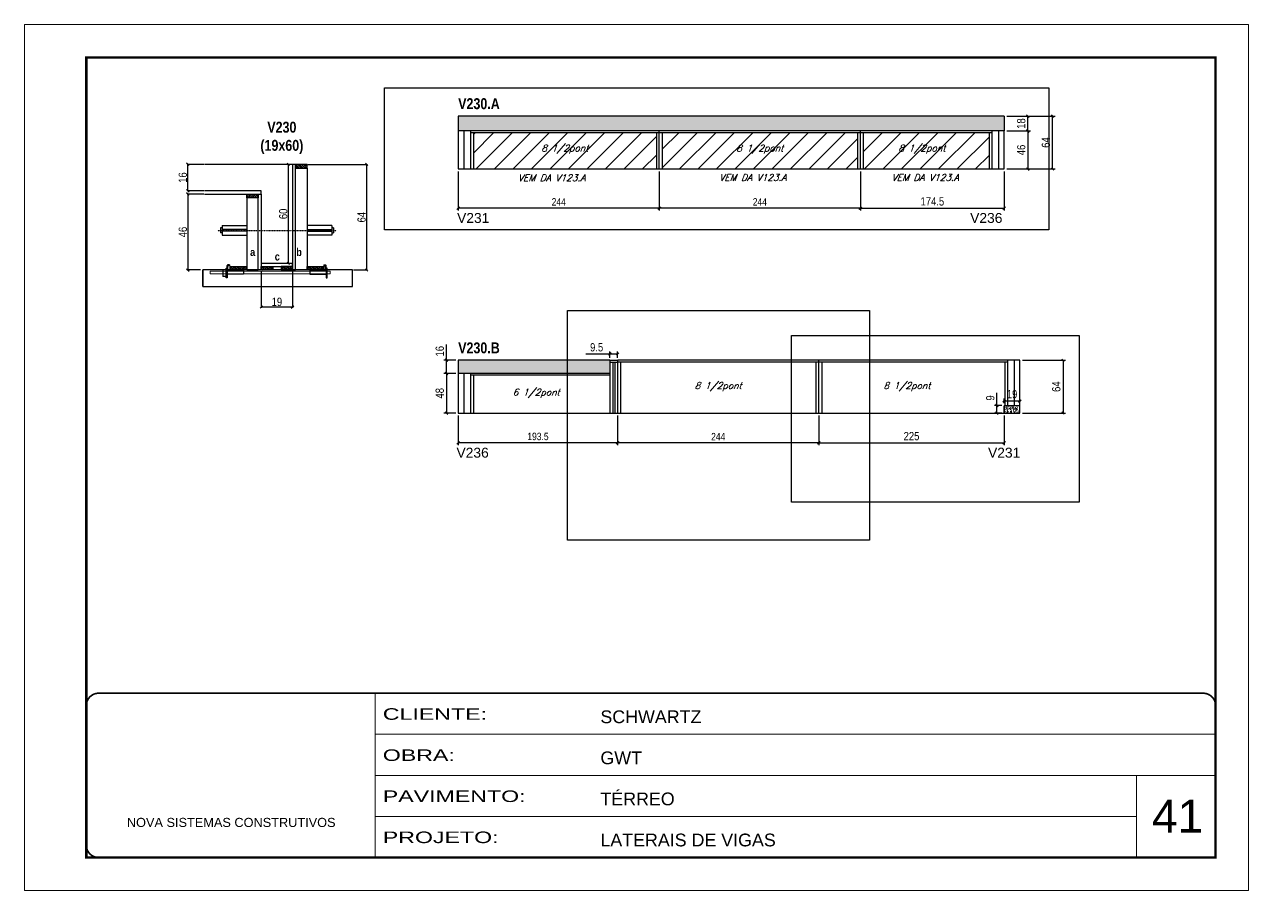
# Model space of a CAD drawing. Extents: x 2603 to 22413, y 1253 to 30260.
# Drawn here: x 2603 to 4088, y 17333 to 18383 of the extents above; entities that cross this region are included whole.
import ezdxf

# ---------------------------------------------------------------- set-up
doc = ezdxf.new("R2010")
doc.units = 0
for name, pattern in [('CONTINUO', [0]), ('DASHED', [0.75, 0.5, -0.25]), ('HIDDEN', [0.375, 0.25, -0.125])]:
    doc.linetypes.add(name, pattern=pattern)
for name, color, linetype in [('5', 5, 'Continuous'), ('barrote', 251, 'Continuous'), ('COTA', 241, 'Continuous'), ('detalhes', 4, 'Continuous'), ('NOMENCLATURA', 7, 'Continuous'), ('Painéis', 200, 'Continuous'), ('presilha', 1, 'Continuous'), ('SARR_2.2x10', 60, 'Continuous'), ('SARR_2.2x7', 40, 'Continuous'), ('SARR_3.5x7', 81, 'Continuous'), ('TENSOR', 3, 'Continuous'), ('texto', 7, 'Continuous')]:
    doc.layers.add(name, color=color, linetype=linetype)
for name, color, linetype, lineweight in [('CARIMBO', 255, 'Continuous', 9), ('CONCRETO', 251, 'Continuous', 25), ('Folhas', 255, 'Continuous', 9), ('Hachura', 251, 'Continuous', 9), ('SARRAFO DE PRESSAO', 251, 'DASHED', 9), ('SCO-___-LAJ', 2, 'Continuous', 0)]:
    doc.layers.add(name, color=color, linetype=linetype, lineweight=lineweight)
doc.styles.add('ARIAL', font='arial.ttf')
doc.styles.add('COTA TECNICA', font='techl___.ttf', dxfattribs={"height": 10})
doc.styles.add('COTA TECNICA 2X', font='techl___.ttf', dxfattribs={"height": 10})
doc.styles.add('COTA TECNICA-50', font='techl___.ttf', dxfattribs={"height": 9})
doc.styles.add('Romans', font='romans.shx')
doc.styles.get("Standard").update_dxf_attribs({"font": 'arial.ttf'})
doc.styles.add('TECNICA', font='techb___.ttf', dxfattribs={"height": 10})
doc.styles.add('Tecnologia', font='')
doc.styles.get('Tecnologia').set_extended_font_data('Forgotten Futurist')
doc.dimstyles.new('COTA PAINEL-50', dxfattribs={"dimtxt": 9, "dimasz": 3, "dimexe": 3, "dimexo": 3, "dimgap": 3, "dimtad": 1, "dimdec": 1, "dimzin": 12, "dimdsep": 46, "dimtxsty": 'COTA TECNICA-50', "dimblk1": 'OBLIQUE', "dimblk2": 'OBLIQUE', "dimsah": 1, "dimcen": 0.9, "dimclrd": 4, "dimclre": 4, "dimclrt": 240, "dimadec": 1, "dimazin": 3, "dimtfac": 1, "dimtdec": 1, "dimtmove": 0, "dimatfit": 3, "dimfxl": 1, "dimtolj": 1, "dimtzin": 12, "dimarcsym": 0})
doc.dimstyles.new('PAINEL', dxfattribs={"dimtxt": 10, "dimasz": 3, "dimexe": 3, "dimexo": 3, "dimgap": 3, "dimtad": 1, "dimdec": 1, "dimzin": 12, "dimdsep": 46, "dimtxsty": 'COTA TECNICA', "dimblk1": 'OBLIQUE', "dimblk2": 'OBLIQUE', "dimsah": 1, "dimcen": 0.9, "dimclrd": 4, "dimclre": 4, "dimclrt": 240, "dimadec": 1, "dimazin": 3, "dimtfac": 1, "dimtdec": 1, "dimtmove": 0, "dimatfit": 3, "dimfxl": 1, "dimtolj": 1, "dimtzin": 12, "dimarcsym": 0})
doc.dimstyles.new('SECAO', dxfattribs={"dimscale": 0.333333, "dimtxt": 5, "dimasz": 9, "dimexe": 3, "dimexo": 3, "dimgap": 3, "dimtad": 1, "dimdec": 1, "dimlfac": 0.5, "dimzin": 12, "dimdsep": 46, "dimtxsty": 'COTA TECNICA 2X', "dimblk1": 'OBLIQUE', "dimblk2": 'OBLIQUE', "dimsah": 1, "dimcen": 0.9, "dimclrd": 4, "dimclre": 4, "dimclrt": 240, "dimadec": 1, "dimazin": 3, "dimtfac": 1, "dimtdec": 1, "dimtmove": 0, "dimatfit": 3, "dimfxl": 1, "dimtolj": 1, "dimtzin": 12, "dimarcsym": 0})
pattern_1 = [(50, (-126418.0314, -5432.2405), (5.46554007, -0.47817257), [0.5715, -6.2865]), (355, (-126418.0314, -5432.2405), (-1.05730264, 5.73170536), [0.4572, -5.02921753]), (100.4514447, (-126417.576, -5432.2804), (4.40823741, 5.25353256), [0.48570026, -5.34270734]), (46.1842, (-126418.0314, -5430.7165), (8.13237123, -1.26126984), [0.85725, -9.42975]), (96.6355576, (-126417.354, -5430.822), (7.122124, 7.42278374), [0.7285507, -8.01406824]), (351.184151, (-126418.031, -5430.7165), (7.122124, 7.42278374), [0.685799, -7.54379196]), (21, (-126417.2694, -5431.0975), (4.54843174, -3.06795595), [0.5715, -6.2865]), (326, (-126417.2694, -5431.0975), (1.85406085, 5.52563898), [0.4572, -5.0292]), (71.451445, (-126416.8904, -5431.353), (6.40249258, 2.45768307), [0.48570026, -5.34269813]), (37.5, (-126418.0314, -5432.2405), (0.092658098, 2.536651166), [0, -4.96824, 0, -5.1054, 0, -5.04825]), (7.5, (-126418.0314, -5432.2405), (2.004589875, 3.005417245), [0, -2.91084, 0, -4.85394, 0, -1.92405]), (327.5, (-126419.7307, -5432.2405), (4.067717855, -0.17186232), [0, -1.905, 0, -5.9436, 0, -7.8867]), (317.5, (-126420.4927, -5432.2405), (4.44387544, 0.76279473), [0, -2.4765, 0, -3.94716, 0, -5.6007])]

# ---------------------------------------------------------------- blocks, each defined once
blk = doc.blocks.new('9999999999')
at = {"color": 30, "linetype": 'CONTINUO'}
for p, q in [((98564.6, 34230.2), (98564.6, 34429.4)), ((98564.6, 34379.6), (99584, 34379.6)), ((98564.6, 34329.8), (99488, 34329.8)), ((99584, 34329.8), (99488, 34329.8)), ((99488, 34329.8), (99488, 34230.2)), ((98564.6, 34280), (99488, 34280))]:
    blk.add_line(p, q, dxfattribs=at)
at = {"color": 30, "linetype": 'CONTINUO', "const_width": 2}
blk.add_lwpolyline([(99584, 34230.2), (99584, 34414.4, 0.414214), (99569, 34429.4), (98229, 34429.4, 0.414214), (98214, 34414.4), (98214, 34245.2, 0.414214), (98229, 34230.2), (99584, 34230.2)], format="xyb", dxfattribs=at)
at = {"layer": 'Folhas'}
blk.add_lwpolyline([(98139, 34190.2), (99624, 34190.2), (99624, 35240.2), (98139, 35240.2)], close=True, dxfattribs=at)
at = {"layer": 'Folhas', "color": 30, "const_width": 3}
blk.add_lwpolyline([(98214, 34230.2), (99584, 34230.2), (99584, 35200.2), (98214, 35200.2)], close=True, dxfattribs=at)
at = {"color": 7, "linetype": 'Continuous', "ltscale": 5, "style": 'ARIAL'}
for s, height, p in [('SCHWARTZ', 15.48, (98837.7, 34393.1)), ('GWT', 15.48, (98837.7, 34343.3)), ('TÉRREO', 15.48, (98837.7, 34293.5)), ('NOVA SISTEMAS CONSTRUTIVOS', 11.059, (98263.2, 34267.2)), ('LATERAIS DE VIGAS', 15.483, (98837.7, 34243.7))]:
    blk.add_text(s, height=height, dxfattribs=at).set_placement(p)
at = {"layer": 'Folhas', "color": 7, "style": 'Tecnologia', "width": 1.5}
for s, p in [('CLIENTE:', (98573.7, 34397.2)), ('OBRA:', (98573.7, 34347.3)), ('PAVIMENTO:', (98573.7, 34297.5)), ('PROJETO:', (98573.7, 34247.7))]:
    blk.add_text(s, height=14, dxfattribs=at).set_placement(p)
blk = doc.blocks.new('PRESILHA METÁLICA 1')
at = {"layer": 'presilha'}
for p, q in [((0, 13), (6, 13)), ((0, 13), (0, 0)), ((6, 0), (0, 0)), ((6, 15.5), (7.5, 15.5)), ((6, -2.5), (6, 15.5)), ((6, 13), (6, 0)), ((7.5, 10.6), (7.5, 19.9)), ((7.5, 15.5), (7.5, -2.5)), ((37.5, 4.1), (7.5, 4.1)), ((12, 21), (8.6, 21)), ((9, 11.6), (9, 18.9)), ((12, 19.5), (9.6, 19.5)), ((37.5, 11), (9.6, 11)), ((12, 21), (12, 19.5)), ((37.5, 11), (37.5, 4.1)), ((7.5, -2.5), (6, -2.5))]:
    blk.add_line(p, q, dxfattribs=at)
for centre, radius, start, end in [((8.6, 19.9), 1.14, 90, 180), ((9.6, 18.9), 0.57, 90, 180), ((9.6, 11.6), 0.57, 180, 270)]:
    blk.add_arc(centre, radius, start, end, dxfattribs=at)
blk = doc.blocks.new('PRESILHA METÁLICA 2')
at = {"layer": 'presilha'}
for p, q in [((-5.2, 23.5), (-5.2, 22)), ((-5.2, 23.5), (-1.9, 23.5)), ((-0.8, 14.6), (-0.8, 22.4)), ((-30.8, 13.5), (-30.8, 6.6)), ((-30.8, 13.5), (-2.8, 13.5)), ((-30.8, 6.6), (-0.8, 6.6)), ((-5.2, 22), (-2.8, 22)), ((-2.2, 14.1), (-2.2, 21.4)), ((0.8, 18), (-0.8, 18)), ((-0.8, 18), (-0.8, 0)), ((-0.8, 0), (0.8, 0)), ((0.8, 0), (0.8, 18))]:
    blk.add_line(p, q, dxfattribs=at)
for centre, radius, start, end in [((-1.9, 22.4), 1.14, 0, 90), ((-2.8, 21.4), 0.57, 0, 90), ((-2.8, 14.1), 0.57, 270, 0)]:
    blk.add_arc(centre, radius, start, end, dxfattribs=at)
blk = doc.blocks.new('_Oblique')
at = {"color": 0, "linetype": 'ByBlock', "lineweight": -2}
blk.add_line((-0.5, -0.5), (0.5, 0.5), dxfattribs=at)
blk = doc.blocks.new('*D406')
at = {"layer": 'COTA', "color": 4, "lineweight": -2, "transparency": 16777216}
for p, q in [((2820.5, 18177.8), (2800.2, 18177.8)), ((2801.2, 18177.8), (2801.2, 18085.8)), ((2816.4, 18085.8), (2800.2, 18085.8))]:
    blk.add_line(p, q, dxfattribs=at)
at = {"layer": 'Defpoints', "color": 0, "transparency": 16777216}
for p in [(2821.5, 18177.8), (2801.2, 18085.8), (2817.4, 18085.8)]:
    blk.add_point(p, dxfattribs=at)
at = {"layer": 'COTA', "color": 4, "lineweight": -2, "transparency": 16777216, "xscale": 3, "yscale": 3, "zscale": 3}
for p, rotation in [((2801.2, 18177.8), 90), ((2801.2, 18085.8), 270)]:
    blk.add_blockref('_Oblique', p, dxfattribs=dict(at, rotation=rotation))
at = {"layer": 'COTA', "color": 240, "transparency": 16777216, "insert": (2795.1, 18131.8), "char_height": 10, "attachment_point": 5, "rotation": 90, "style": 'COTA TECNICA 2X'}
blk.add_mtext('\\A1;46', dxfattribs=at)
blk = doc.blocks.new('*D407')
at = {"layer": 'COTA', "color": 4, "lineweight": -2, "transparency": 16777216}
for p, q in [((2820.5, 18213.8), (2800.2, 18213.8)), ((2801.2, 18181.8), (2801.2, 18213.8)), ((2820.5, 18181.8), (2800.2, 18181.8))]:
    blk.add_line(p, q, dxfattribs=at)
at = {"layer": 'Defpoints', "color": 0, "transparency": 16777216}
for p in [(2801.2, 18213.8), (2821.5, 18213.8), (2821.5, 18181.8)]:
    blk.add_point(p, dxfattribs=at)
at = {"layer": 'COTA', "color": 4, "lineweight": -2, "transparency": 16777216, "xscale": 3, "yscale": 3, "zscale": 3}
for p, rotation in [((2801.2, 18213.8), 90), ((2801.2, 18181.8), 270)]:
    blk.add_blockref('_Oblique', p, dxfattribs=dict(at, rotation=rotation))
at = {"layer": 'COTA', "color": 240, "transparency": 16777216, "insert": (2795.1, 18197.8), "char_height": 10, "attachment_point": 5, "rotation": 90, "style": 'COTA TECNICA 2X'}
blk.add_mtext('\\A1;16', dxfattribs=at)
blk = doc.blocks.new('*D408')
at = {"layer": 'COTA', "color": 4, "lineweight": -2, "transparency": 16777216}
for p, q in [((2946.8, 18213.8), (3019.1, 18213.8)), ((3018.1, 18213.8), (3018.1, 18085.8)), ((3002, 18085.8), (3019.1, 18085.8))]:
    blk.add_line(p, q, dxfattribs=at)
at = {"layer": 'Defpoints', "color": 0, "transparency": 16777216}
for p in [(2945.8, 18213.8), (3001, 18085.8), (3018.1, 18085.8)]:
    blk.add_point(p, dxfattribs=at)
at = {"layer": 'COTA', "color": 4, "lineweight": -2, "transparency": 16777216, "xscale": 3, "yscale": 3, "zscale": 3}
for p, rotation in [((3018.1, 18213.8), 90), ((3018.1, 18085.8), 270)]:
    blk.add_blockref('_Oblique', p, dxfattribs=dict(at, rotation=rotation))
at = {"layer": 'COTA', "color": 240, "transparency": 16777216, "insert": (3012, 18149.8), "char_height": 10, "attachment_point": 5, "rotation": 90, "style": 'COTA TECNICA 2X'}
blk.add_mtext('\\A1;64', dxfattribs=at)
blk = doc.blocks.new('*D2283')
at = {"layer": 'COTA', "color": 4, "lineweight": -2, "transparency": 16777216}
for p, q in [((2927.2, 18213.8), (2922.1, 18213.8)), ((2923.1, 18093.8), (2923.1, 18213.8)), ((2927.2, 18093.8), (2922.1, 18093.8))]:
    blk.add_line(p, q, dxfattribs=at)
at = {"layer": 'Defpoints', "color": 0, "transparency": 16777216}
for p in [(2923.1, 18213.8), (2928.2, 18213.8), (2928.2, 18093.8)]:
    blk.add_point(p, dxfattribs=at)
at = {"layer": 'COTA', "color": 4, "lineweight": -2, "transparency": 16777216, "xscale": 3, "yscale": 3, "zscale": 3}
for p, rotation in [((2923.1, 18213.8), 90), ((2923.1, 18093.8), 270)]:
    blk.add_blockref('_Oblique', p, dxfattribs=dict(at, rotation=rotation))
at = {"layer": 'COTA', "color": 240, "transparency": 16777216, "insert": (2917, 18153.8), "char_height": 10, "attachment_point": 5, "rotation": 90, "style": 'COTA TECNICA 2X'}
blk.add_mtext('\\A1;60', dxfattribs=at)
blk = doc.blocks.new('*D2284')
at = {"layer": 'COTA', "color": 4, "lineweight": -2, "transparency": 16777216}
for p, q in [((2890.2, 18084.8), (2890.2, 18040)), ((2928.2, 18084.8), (2928.2, 18040)), ((2890.2, 18041), (2928.2, 18041))]:
    blk.add_line(p, q, dxfattribs=at)
at = {"layer": 'Defpoints', "color": 0, "transparency": 16777216}
for p in [(2890.2, 18085.8), (2928.2, 18085.8), (2928.2, 18041)]:
    blk.add_point(p, dxfattribs=at)
at = {"layer": 'COTA', "color": 4, "lineweight": -2, "transparency": 16777216, "xscale": 3, "yscale": 3, "zscale": 3, "rotation": 180}
blk.add_blockref('_Oblique', (2890.2, 18041), dxfattribs=at)
at = {"layer": 'COTA', "color": 4, "lineweight": -2, "transparency": 16777216, "xscale": 3, "yscale": 3, "zscale": 3}
blk.add_blockref('_Oblique', (2928.2, 18041), dxfattribs=at)
at = {"layer": 'COTA', "color": 240, "transparency": 16777216, "insert": (2909.2, 18047.1), "char_height": 10, "attachment_point": 5, "style": 'COTA TECNICA 2X'}
blk.add_mtext('\\A1;19', dxfattribs=at)
blk = doc.blocks.new('*D409')
at = {"layer": 'COTA', "color": 4, "linetype": 'ByBlock', "lineweight": -2, "transparency": 16777216}
for p, q in [((3373.1, 18205.3), (3373.1, 18157.8)), ((3617.1, 18205.3), (3617.1, 18157.8)), ((3617.1, 18160.8), (3373.1, 18160.8))]:
    blk.add_line(p, q, dxfattribs=at)
at = {"layer": 'Defpoints', "color": 0, "linetype": 'ByBlock', "transparency": 16777216}
for p in [(3373.1, 18208.3), (3617.1, 18208.3), (3373.1, 18160.8)]:
    blk.add_point(p, dxfattribs=at)
at = {"layer": 'COTA', "color": 4, "linetype": 'ByBlock', "lineweight": -2, "transparency": 16777216, "xscale": 3, "yscale": 3, "zscale": 3, "rotation": 180}
blk.add_blockref('_Oblique', (3373.1, 18160.8), dxfattribs=at)
at = {"layer": 'COTA', "color": 4, "linetype": 'ByBlock', "lineweight": -2, "transparency": 16777216, "xscale": 3, "yscale": 3, "zscale": 3}
blk.add_blockref('_Oblique', (3617.1, 18160.8), dxfattribs=at)
at = {"layer": 'COTA', "color": 240, "linetype": 'ByBlock', "transparency": 16777216, "insert": (3495.1, 18168.3), "char_height": 9, "attachment_point": 5, "style": 'COTA TECNICA-50'}
blk.add_mtext('\\A1;244', dxfattribs=at)
blk = doc.blocks.new('*D2285')
at = {"layer": 'COTA', "color": 4, "linetype": 'ByBlock', "lineweight": -2, "transparency": 16777216}
for p, q in [((3129.1, 18205.3), (3129.1, 18157.8)), ((3373.1, 18205.3), (3373.1, 18157.8)), ((3373.1, 18160.8), (3129.1, 18160.8))]:
    blk.add_line(p, q, dxfattribs=at)
at = {"layer": 'Defpoints', "color": 0, "linetype": 'ByBlock', "transparency": 16777216}
for p in [(3129.1, 18208.3), (3373.1, 18208.3), (3129.1, 18160.8)]:
    blk.add_point(p, dxfattribs=at)
at = {"layer": 'COTA', "color": 4, "linetype": 'ByBlock', "lineweight": -2, "transparency": 16777216, "xscale": 3, "yscale": 3, "zscale": 3, "rotation": 180}
blk.add_blockref('_Oblique', (3129.1, 18160.8), dxfattribs=at)
at = {"layer": 'COTA', "color": 4, "linetype": 'ByBlock', "lineweight": -2, "transparency": 16777216, "xscale": 3, "yscale": 3, "zscale": 3}
blk.add_blockref('_Oblique', (3373.1, 18160.8), dxfattribs=at)
at = {"layer": 'COTA', "color": 240, "linetype": 'ByBlock', "transparency": 16777216, "insert": (3251.1, 18168.3), "char_height": 9, "attachment_point": 5, "style": 'COTA TECNICA-50'}
blk.add_mtext('\\A1;244', dxfattribs=at)
blk = doc.blocks.new('*D2286')
at = {"layer": 'COTA', "color": 4, "linetype": 'ByBlock', "lineweight": -2, "transparency": 16777216}
for p, q in [((3617.1, 18205.3), (3617.1, 18157.8)), ((3791.6, 18205.3), (3791.6, 18157.8)), ((3617.1, 18160.8), (3791.6, 18160.8))]:
    blk.add_line(p, q, dxfattribs=at)
at = {"layer": 'Defpoints', "color": 0, "linetype": 'ByBlock', "transparency": 16777216}
for p in [(3617.1, 18208.3), (3791.6, 18208.3), (3791.6, 18160.8)]:
    blk.add_point(p, dxfattribs=at)
at = {"layer": 'COTA', "color": 4, "linetype": 'ByBlock', "lineweight": -2, "transparency": 16777216, "xscale": 3, "yscale": 3, "zscale": 3, "rotation": 180}
blk.add_blockref('_Oblique', (3617.1, 18160.8), dxfattribs=at)
at = {"layer": 'COTA', "color": 4, "linetype": 'ByBlock', "lineweight": -2, "transparency": 16777216, "xscale": 3, "yscale": 3, "zscale": 3}
blk.add_blockref('_Oblique', (3791.6, 18160.8), dxfattribs=at)
at = {"layer": 'COTA', "color": 240, "linetype": 'ByBlock', "transparency": 16777216, "insert": (3704.4, 18168.9), "char_height": 10, "attachment_point": 5, "style": 'COTA TECNICA'}
blk.add_mtext('\\A1;174.5', dxfattribs=at)
blk = doc.blocks.new('*D2287')
at = {"layer": 'COTA', "color": 4, "linetype": 'ByBlock', "lineweight": -2, "transparency": 16777216}
for p, q in [((3794.6, 18254.3), (3823.3, 18254.3)), ((3820.3, 18254.3), (3820.3, 18208.3)), ((3794.6, 18208.3), (3823.3, 18208.3))]:
    blk.add_line(p, q, dxfattribs=at)
at = {"layer": 'Defpoints', "color": 0, "linetype": 'ByBlock', "transparency": 16777216}
for p in [(3791.6, 18254.3), (3791.6, 18208.3), (3820.3, 18208.3)]:
    blk.add_point(p, dxfattribs=at)
at = {"layer": 'COTA', "color": 4, "linetype": 'ByBlock', "lineweight": -2, "transparency": 16777216, "xscale": 3, "yscale": 3, "zscale": 3}
for p, rotation in [((3820.3, 18254.3), 90), ((3820.3, 18208.3), 270)]:
    blk.add_blockref('_Oblique', p, dxfattribs=dict(at, rotation=rotation))
at = {"layer": 'COTA', "color": 240, "linetype": 'ByBlock', "transparency": 16777216, "insert": (3812.2, 18231.3), "char_height": 10, "attachment_point": 5, "rotation": 90, "style": 'COTA TECNICA'}
blk.add_mtext('\\A1;46', dxfattribs=at)
blk = doc.blocks.new('*D2288')
at = {"layer": 'COTA', "color": 4, "linetype": 'ByBlock', "lineweight": -2, "transparency": 16777216}
for p, q in [((3794.6, 18272.3), (3823.3, 18272.3)), ((3820.3, 18254.3), (3820.3, 18272.3)), ((3794.6, 18254.3), (3823.3, 18254.3))]:
    blk.add_line(p, q, dxfattribs=at)
at = {"layer": 'Defpoints', "color": 0, "linetype": 'ByBlock', "transparency": 16777216}
for p in [(3791.6, 18272.3), (3820.3, 18272.3), (3791.6, 18254.3)]:
    blk.add_point(p, dxfattribs=at)
at = {"layer": 'COTA', "color": 4, "linetype": 'ByBlock', "lineweight": -2, "transparency": 16777216, "xscale": 3, "yscale": 3, "zscale": 3}
for p, rotation in [((3820.3, 18272.3), 90), ((3820.3, 18254.3), 270)]:
    blk.add_blockref('_Oblique', p, dxfattribs=dict(at, rotation=rotation))
at = {"layer": 'COTA', "color": 240, "linetype": 'ByBlock', "transparency": 16777216, "insert": (3812.2, 18263.3), "char_height": 10, "attachment_point": 5, "rotation": 90, "style": 'COTA TECNICA'}
blk.add_mtext('\\A1;18', dxfattribs=at)
blk = doc.blocks.new('*D2289')
at = {"layer": 'COTA', "color": 4, "linetype": 'ByBlock', "lineweight": -2, "transparency": 16777216}
for p, q in [((3794.6, 18272.3), (3853.3, 18272.3)), ((3850.3, 18208.3), (3850.3, 18272.3)), ((3794.6, 18208.3), (3853.3, 18208.3))]:
    blk.add_line(p, q, dxfattribs=at)
at = {"layer": 'Defpoints', "color": 0, "linetype": 'ByBlock', "transparency": 16777216}
for p in [(3791.6, 18272.3), (3850.3, 18272.3), (3791.6, 18208.3)]:
    blk.add_point(p, dxfattribs=at)
at = {"layer": 'COTA', "color": 4, "linetype": 'ByBlock', "lineweight": -2, "transparency": 16777216, "xscale": 3, "yscale": 3, "zscale": 3}
for p, rotation in [((3850.3, 18272.3), 90), ((3850.3, 18208.3), 270)]:
    blk.add_blockref('_Oblique', p, dxfattribs=dict(at, rotation=rotation))
at = {"layer": 'COTA', "color": 240, "linetype": 'ByBlock', "transparency": 16777216, "insert": (3842.2, 18240.3), "char_height": 10, "attachment_point": 5, "rotation": 90, "style": 'COTA TECNICA'}
blk.add_mtext('\\A1;64', dxfattribs=at)
blk = doc.blocks.new('*D410')
at = {"layer": 'COTA', "color": 4, "linetype": 'ByBlock', "lineweight": -2, "transparency": 16777216}
for p, q in [((3322.6, 17909.3), (3322.6, 17873.2)), ((3566.6, 17909.3), (3566.6, 17873.2)), ((3566.6, 17876.2), (3322.6, 17876.2))]:
    blk.add_line(p, q, dxfattribs=at)
at = {"layer": 'Defpoints', "color": 0, "linetype": 'ByBlock', "transparency": 16777216}
for p in [(3322.6, 17912.3), (3566.6, 17912.3), (3322.6, 17876.2)]:
    blk.add_point(p, dxfattribs=at)
at = {"layer": 'COTA', "color": 4, "linetype": 'ByBlock', "lineweight": -2, "transparency": 16777216, "xscale": 3, "yscale": 3, "zscale": 3, "rotation": 180}
blk.add_blockref('_Oblique', (3322.6, 17876.2), dxfattribs=at)
at = {"layer": 'COTA', "color": 4, "linetype": 'ByBlock', "lineweight": -2, "transparency": 16777216, "xscale": 3, "yscale": 3, "zscale": 3}
blk.add_blockref('_Oblique', (3566.6, 17876.2), dxfattribs=at)
at = {"layer": 'COTA', "color": 240, "linetype": 'ByBlock', "transparency": 16777216, "insert": (3444.6, 17883.7), "char_height": 9, "attachment_point": 5, "style": 'COTA TECNICA-50'}
blk.add_mtext('\\A1;244', dxfattribs=at)
blk = doc.blocks.new('*D2290')
at = {"layer": 'COTA', "color": 4, "linetype": 'ByBlock', "lineweight": -2, "transparency": 16777216}
for p, q in [((3129.1, 17909.3), (3129.1, 17873.2)), ((3322.6, 17909.3), (3322.6, 17873.2)), ((3322.6, 17876.2), (3129.1, 17876.2))]:
    blk.add_line(p, q, dxfattribs=at)
at = {"layer": 'Defpoints', "color": 0, "linetype": 'ByBlock', "transparency": 16777216}
for p in [(3129.1, 17912.3), (3322.6, 17912.3), (3129.1, 17876.2)]:
    blk.add_point(p, dxfattribs=at)
at = {"layer": 'COTA', "color": 4, "linetype": 'ByBlock', "lineweight": -2, "transparency": 16777216, "xscale": 3, "yscale": 3, "zscale": 3, "rotation": 180}
blk.add_blockref('_Oblique', (3129.1, 17876.2), dxfattribs=at)
at = {"layer": 'COTA', "color": 4, "linetype": 'ByBlock', "lineweight": -2, "transparency": 16777216, "xscale": 3, "yscale": 3, "zscale": 3}
blk.add_blockref('_Oblique', (3322.6, 17876.2), dxfattribs=at)
at = {"layer": 'COTA', "color": 240, "linetype": 'ByBlock', "transparency": 16777216, "insert": (3225.9, 17883.9), "char_height": 9, "attachment_point": 5, "style": 'COTA TECNICA-50'}
blk.add_mtext('\\A1;193.5', dxfattribs=at)
blk = doc.blocks.new('*D2291')
at = {"layer": 'COTA', "color": 4, "linetype": 'ByBlock', "lineweight": -2, "transparency": 16777216}
for p, q in [((3566.6, 17909.3), (3566.6, 17873.2)), ((3791.6, 17909.3), (3791.6, 17873.2)), ((3566.6, 17876.2), (3791.6, 17876.2))]:
    blk.add_line(p, q, dxfattribs=at)
at = {"layer": 'Defpoints', "color": 0, "linetype": 'ByBlock', "transparency": 16777216}
for p in [(3566.6, 17912.3), (3791.6, 17912.3), (3791.6, 17876.2)]:
    blk.add_point(p, dxfattribs=at)
at = {"layer": 'COTA', "color": 4, "linetype": 'ByBlock', "lineweight": -2, "transparency": 16777216, "xscale": 3, "yscale": 3, "zscale": 3, "rotation": 180}
blk.add_blockref('_Oblique', (3566.6, 17876.2), dxfattribs=at)
at = {"layer": 'COTA', "color": 4, "linetype": 'ByBlock', "lineweight": -2, "transparency": 16777216, "xscale": 3, "yscale": 3, "zscale": 3}
blk.add_blockref('_Oblique', (3791.6, 17876.2), dxfattribs=at)
at = {"layer": 'COTA', "color": 240, "linetype": 'ByBlock', "transparency": 16777216, "insert": (3679.1, 17884.3), "char_height": 10, "attachment_point": 5, "style": 'COTA TECNICA'}
blk.add_mtext('\\A1;225', dxfattribs=at)
blk = doc.blocks.new('*D2292')
at = {"layer": 'COTA', "color": 4, "linetype": 'ByBlock', "lineweight": -2, "transparency": 16777216}
for p, q in [((3813.6, 17976.3), (3865.9, 17976.3)), ((3862.9, 17976.3), (3862.9, 17912.3)), ((3813.6, 17912.3), (3865.9, 17912.3))]:
    blk.add_line(p, q, dxfattribs=at)
at = {"layer": 'Defpoints', "color": 0, "linetype": 'ByBlock', "transparency": 16777216}
for p in [(3810.6, 17976.3), (3810.6, 17912.3), (3862.9, 17912.3)]:
    blk.add_point(p, dxfattribs=at)
at = {"layer": 'COTA', "color": 4, "linetype": 'ByBlock', "lineweight": -2, "transparency": 16777216, "xscale": 3, "yscale": 3, "zscale": 3}
for p, rotation in [((3862.9, 17976.3), 90), ((3862.9, 17912.3), 270)]:
    blk.add_blockref('_Oblique', p, dxfattribs=dict(at, rotation=rotation))
at = {"layer": 'COTA', "color": 240, "linetype": 'ByBlock', "transparency": 16777216, "insert": (3854.8, 17944.3), "char_height": 10, "attachment_point": 5, "rotation": 90, "style": 'COTA TECNICA'}
blk.add_mtext('\\A1;64', dxfattribs=at)
blk = doc.blocks.new('*D1539')
at = {"layer": 'COTA', "color": 4, "linetype": 'ByBlock', "lineweight": -2, "transparency": 16777216}
for p, q in [((3791.6, 17924.3), (3791.6, 17930)), ((3791.6, 17927), (3810.6, 17927)), ((3810.6, 17924.3), (3810.6, 17930))]:
    blk.add_line(p, q, dxfattribs=at)
at = {"layer": 'Defpoints', "color": 0, "linetype": 'ByBlock', "transparency": 16777216}
for p in [(3810.6, 17927), (3791.6, 17921.3), (3810.6, 17921.3)]:
    blk.add_point(p, dxfattribs=at)
at = {"layer": 'COTA', "color": 4, "linetype": 'ByBlock', "lineweight": -2, "transparency": 16777216, "xscale": 3, "yscale": 3, "zscale": 3, "rotation": 180}
blk.add_blockref('_Oblique', (3791.6, 17927), dxfattribs=at)
at = {"layer": 'COTA', "color": 4, "linetype": 'ByBlock', "lineweight": -2, "transparency": 16777216, "xscale": 3, "yscale": 3, "zscale": 3}
blk.add_blockref('_Oblique', (3810.6, 17927), dxfattribs=at)
at = {"layer": 'COTA', "color": 240, "linetype": 'ByBlock', "transparency": 16777216, "insert": (3801.1, 17935.1), "char_height": 10, "attachment_point": 5, "style": 'COTA TECNICA'}
blk.add_mtext('\\A1;19', dxfattribs=at)
blk = doc.blocks.new('*D1540')
at = {"layer": 'COTA', "color": 4, "linetype": 'ByBlock', "lineweight": -2, "transparency": 16777216}
for p, q in [((3782.7, 17921.3), (3782.7, 17936.9)), ((3788.6, 17921.3), (3779.7, 17921.3)), ((3788.6, 17912.3), (3779.7, 17912.3)), ((3782.7, 17912.3), (3782.7, 17921.3))]:
    blk.add_line(p, q, dxfattribs=at)
at = {"layer": 'Defpoints', "color": 0, "linetype": 'ByBlock', "transparency": 16777216}
for p in [(3782.7, 17921.3), (3791.6, 17921.3), (3791.6, 17912.3)]:
    blk.add_point(p, dxfattribs=at)
at = {"layer": 'COTA', "color": 4, "linetype": 'ByBlock', "lineweight": -2, "transparency": 16777216, "xscale": 3, "yscale": 3, "zscale": 3}
for p, rotation in [((3782.7, 17921.3), 90), ((3782.7, 17912.3), 270)]:
    blk.add_blockref('_Oblique', p, dxfattribs=dict(at, rotation=rotation))
at = {"layer": 'COTA', "color": 240, "linetype": 'ByBlock', "transparency": 16777216, "insert": (3774.7, 17930.6), "char_height": 10, "attachment_point": 5, "rotation": 90, "style": 'COTA TECNICA'}
blk.add_mtext('\\A1;9', dxfattribs=at)
blk = doc.blocks.new('*D1541')
at = {"layer": 'COTA', "color": 4, "linetype": 'ByBlock', "lineweight": -2, "transparency": 16777216}
for p, q in [((3313.1, 17983.8), (3284.1, 17983.8)), ((3313.1, 17979.3), (3313.1, 17986.8)), ((3322.6, 17983.8), (3313.1, 17983.8)), ((3322.6, 17979.3), (3322.6, 17986.8))]:
    blk.add_line(p, q, dxfattribs=at)
at = {"layer": 'Defpoints', "color": 0, "linetype": 'ByBlock', "transparency": 16777216}
for p in [(3313.1, 17983.8), (3313.1, 17976.3), (3322.6, 17976.3)]:
    blk.add_point(p, dxfattribs=at)
at = {"layer": 'COTA', "color": 4, "linetype": 'ByBlock', "lineweight": -2, "transparency": 16777216, "xscale": 3, "yscale": 3, "zscale": 3, "rotation": 180}
blk.add_blockref('_Oblique', (3313.1, 17983.8), dxfattribs=at)
at = {"layer": 'COTA', "color": 4, "linetype": 'ByBlock', "lineweight": -2, "transparency": 16777216, "xscale": 3, "yscale": 3, "zscale": 3}
blk.add_blockref('_Oblique', (3322.6, 17983.8), dxfattribs=at)
at = {"layer": 'COTA', "color": 240, "linetype": 'ByBlock', "transparency": 16777216, "insert": (3297.1, 17992), "char_height": 10, "attachment_point": 5, "style": 'COTA TECNICA'}
blk.add_mtext('\\A1;9.5', dxfattribs=at)
blk = doc.blocks.new('*D1542')
at = {"layer": 'COTA', "color": 4, "linetype": 'ByBlock', "lineweight": -2, "transparency": 16777216}
for p, q in [((3126.1, 17960.3), (3111.9, 17960.3)), ((3114.9, 17960.3), (3114.9, 17912.3)), ((3126.1, 17912.3), (3111.9, 17912.3))]:
    blk.add_line(p, q, dxfattribs=at)
at = {"layer": 'Defpoints', "color": 0, "linetype": 'ByBlock', "transparency": 16777216}
for p in [(3129.1, 17960.3), (3114.9, 17912.3), (3129.1, 17912.3)]:
    blk.add_point(p, dxfattribs=at)
at = {"layer": 'COTA', "color": 4, "linetype": 'ByBlock', "lineweight": -2, "transparency": 16777216, "xscale": 3, "yscale": 3, "zscale": 3}
for p, rotation in [((3114.9, 17960.3), 90), ((3114.9, 17912.3), 270)]:
    blk.add_blockref('_Oblique', p, dxfattribs=dict(at, rotation=rotation))
at = {"layer": 'COTA', "color": 240, "linetype": 'ByBlock', "transparency": 16777216, "insert": (3106.8, 17936.3), "char_height": 10, "attachment_point": 5, "rotation": 90, "style": 'COTA TECNICA'}
blk.add_mtext('\\A1;48', dxfattribs=at)
blk = doc.blocks.new('*D1543')
at = {"layer": 'COTA', "color": 4, "linetype": 'ByBlock', "lineweight": -2, "transparency": 16777216}
for p, q in [((3114.9, 17976.3), (3114.9, 17995.3)), ((3126.1, 17976.3), (3111.9, 17976.3)), ((3114.9, 17960.3), (3114.9, 17976.3)), ((3126.1, 17960.3), (3111.9, 17960.3))]:
    blk.add_line(p, q, dxfattribs=at)
at = {"layer": 'Defpoints', "color": 0, "linetype": 'ByBlock', "transparency": 16777216}
for p in [(3114.9, 17976.3), (3129.1, 17976.3), (3129.1, 17960.3)]:
    blk.add_point(p, dxfattribs=at)
at = {"layer": 'COTA', "color": 4, "linetype": 'ByBlock', "lineweight": -2, "transparency": 16777216, "xscale": 3, "yscale": 3, "zscale": 3}
for p, rotation in [((3114.9, 17976.3), 90), ((3114.9, 17960.3), 270)]:
    blk.add_blockref('_Oblique', p, dxfattribs=dict(at, rotation=rotation))
at = {"layer": 'COTA', "color": 240, "linetype": 'ByBlock', "transparency": 16777216, "insert": (3106.8, 17987.3), "char_height": 10, "attachment_point": 5, "rotation": 90, "style": 'COTA TECNICA'}
blk.add_mtext('\\A1;16', dxfattribs=at)

msp = doc.modelspace()

# ---------------------------------------------------------------- hatches: boundary and pattern name
at = {"layer": 'COTA', "linetype": 'ByBlock'}
h = msp.add_hatch(dxfattribs=at)
h.set_pattern_fill('AR-CONC', color=256, scale=0.03)
h.set_pattern_definition([(50, (-126418.0314, -5371.0305), (5.46554007, -0.47817257), [0.5715, -6.2865]), (355, (-126418.0314, -5371.0305), (-1.05730264, 5.73170536), [0.4572, -5.02921753]), (100.4514447, (-126417.576, -5371.0704), (4.40823741, 5.25353256), [0.48570026, -5.34270734]), (46.1842, (-126418.0314, -5369.5065), (8.13237123, -1.26126984), [0.85725, -9.42975]), (96.6355576, (-126417.354, -5369.612), (7.122124, 7.42278374), [0.7285507, -8.01406824]), (351.184151, (-126418.031, -5369.5065), (7.122124, 7.42278374), [0.685799, -7.54379196]), (21, (-126417.2694, -5369.8875), (4.54843174, -3.06795595), [0.5715, -6.2865]), (326, (-126417.2694, -5369.8875), (1.85406085, 5.52563898), [0.4572, -5.0292]), (71.451445, (-126416.8904, -5370.143), (6.40249258, 2.45768307), [0.48570026, -5.34269813]), (37.5, (-126418.0314, -5371.0305), (0.092658098, 2.536651166), [0, -4.96824, 0, -5.1054, 0, -5.04825]), (7.5, (-126418.0314, -5371.0305), (2.004589875, 3.005417245), [0, -2.91084, 0, -4.85394, 0, -1.92405]), (327.5, (-126419.7307, -5371.0305), (4.067717855, -0.17186232), [0, -1.905, 0, -5.9436, 0, -7.8867]), (317.5, (-126420.4927, -5371.0305), (4.44387544, 0.76279473), [0, -2.4765, 0, -3.94716, 0, -5.6007])])
h.paths.add_polyline_path([(3129.13, 18272.3), (3129.13, 18254.3), (3791.63, 18254.3), (3791.63, 18272.3)])
h = msp.add_hatch(dxfattribs=at)
h.set_pattern_fill('AR-CONC', color=256, scale=0.03)
h.set_pattern_definition(pattern_1)
h.paths.add_polyline_path([(3129.13, 17976.25), (3129.13, 17960.25), (3313.13, 17960.25), (3313.13, 17976.25)])
h = msp.add_hatch(dxfattribs=at)
h.set_pattern_fill('AR-CONC', color=256, scale=0.03)
h.set_pattern_definition(pattern_1)
h.paths.add_polyline_path([(3791.63, 17921.25), (3791.63, 17912.25), (3810.63, 17912.25), (3810.63, 17921.25)])
at = {"layer": 'Hachura', "linetype": 'ByBlock'}
h = msp.add_hatch(dxfattribs=at)
h.set_pattern_fill('ANSI31', color=256, scale=5)
h.set_pattern_definition([(45, (-126418.031, -5371.03), (-11.2253202, 11.2253202), [])])
h.paths.add_polyline_path([(3147.63, 18252.1), (3147.63, 18208.3), (3369.63, 18208.3), (3369.63, 18252.1)])
h.paths.add_polyline_path([(3613.63, 18208.3), (3613.63, 18252.1), (3376.63, 18252.1), (3376.63, 18208.3)])
h.paths.add_polyline_path([(3773.13, 18208.3), (3773.13, 18252.1), (3620.63, 18252.1), (3620.63, 18208.3)])
at = {"layer": 'SARR_2.2x10'}
h = msp.add_hatch(dxfattribs=at)
h.set_pattern_fill('ANSI31', color=256, scale=0.5, angle=90)
h.set_pattern_definition([(135, (36046.1566, -105426.3667), (-1.122532015, -1.122532015), [])])
h.paths.add_polyline_path([(2852.62, 18090.2), (2852.62, 18085.8), (2872.62, 18085.8), (2872.62, 18090.2)])
h = msp.add_hatch(dxfattribs=at)
h.set_pattern_fill('ANSI31', color=256, scale=0.5, angle=90)
h.set_pattern_definition([(135, (36139.3566, -105426.3667), (-1.122532015, -1.122532015), [])])
h.paths.add_polyline_path([(2945.82, 18090.2), (2945.82, 18085.8), (2965.82, 18085.8), (2965.82, 18090.2)])
at = {"layer": 'SARR_2.2x7'}
h = msp.add_hatch(dxfattribs=at)
h.set_pattern_fill('ANSI31', color=256, scale=0.5, angle=90)
h.set_pattern_definition([(135, (36040.1566, -105302.7667), (-1.122532015, -1.122532015), [])])
h.paths.add_polyline_path([(2931.82, 18213.8), (2931.82, 18209.4), (2945.82, 18209.4), (2945.82, 18213.8)])
h = msp.add_hatch(dxfattribs=at)
h.set_pattern_fill('ANSI31', color=256, scale=0.5, angle=90)
h.set_pattern_definition([(135, (36060.1566, -105338.7667), (-1.122532015, -1.122532015), [])])
h.paths.add_polyline_path([(2886.62, 18177.8), (2886.62, 18173.4), (2872.62, 18173.4), (2872.62, 18177.8)])
h = msp.add_hatch(dxfattribs=at)
h.set_pattern_fill('ANSI31', color=256, scale=0.5, angle=90)
h.set_pattern_definition([(135, (36125.7566, -105426.3667), (-1.122532015, -1.122532015), [])])
h.paths.add_polyline_path([(2904.22, 18085.8), (2904.22, 18090.2), (2890.22, 18090.2), (2890.22, 18085.8)])
h = msp.add_hatch(dxfattribs=at)
h.set_pattern_fill('ANSI31', color=256, scale=0.5, angle=90)
h.set_pattern_definition([(135, (36063.7566, -105426.3667), (-1.122532015, -1.122532015), [])])
h.paths.add_polyline_path([(2914.22, 18085.8), (2914.22, 18090.2), (2928.22, 18090.2), (2928.22, 18085.8)])

# ---------------------------------------------------------------- linework, layer by layer
at = {"ltscale": 3}
for p, q in [((2840.62, 18136.81), (2840.62, 18130.81)), ((2842.62, 18136.81), (2840.62, 18136.81)), ((2842.62, 18139.81), (2842.62, 18127.81)), ((2842.62, 18139.81), (2872.62, 18139.81)), ((2872.62, 18134.81), (2842.62, 18134.81)), ((2872.62, 18132.81), (2842.62, 18132.81)), ((2975.82, 18139.81), (2945.82, 18139.81)), ((2945.82, 18134.81), (2975.82, 18134.81)), ((2945.82, 18132.81), (2975.82, 18132.81)), ((2975.82, 18139.81), (2975.82, 18127.81)), ((2977.82, 18136.81), (2975.82, 18136.81)), ((2977.82, 18136.81), (2977.82, 18130.81)), ((2842.62, 18130.81), (2840.62, 18130.81)), ((2842.62, 18127.81), (2872.62, 18127.81)), ((2975.82, 18127.81), (2945.82, 18127.81)), ((2975.82, 18130.81), (2977.82, 18130.81))]:
    msp.add_line(p, q, dxfattribs=at)
at = {"layer": 'barrote'}
msp.add_lwpolyline([(2819.16, 18065.8), (3001.08, 18065.8), (3001.08, 18085.8), (2819.16, 18085.8)], close=True, dxfattribs=at)
at = {"layer": 'CONCRETO', "linetype": 'Continuous'}
msp.add_line((2928.22, 18213.8), (2821.52, 18213.8), dxfattribs=at)
at = {"layer": 'COTA', "linetype": 'ByBlock'}
for p, q in [((3791.63, 18272.3), (3129.13, 18272.3)), ((3129.13, 18272.3), (3129.13, 18254.3)), ((3791.63, 18272.3), (3791.63, 18254.3)), ((3313.13, 17976.25), (3129.13, 17976.25)), ((3129.13, 17976.25), (3129.13, 17960.25)), ((3313.13, 17960.25), (3313.13, 17912.25))]:
    msp.add_line(p, q, dxfattribs=at)
at = {"layer": 'COTA'}
for points in [[(3039.81, 18306.44), (3845.77, 18306.44), (3845.77, 18134.55), (3039.81, 18134.55)], [(3261.67, 18036.76), (3628.19, 18036.76), (3628.19, 17758.31), (3261.67, 17758.31)], [(3533.37, 18006.17), (3882.65, 18006.17), (3882.65, 17804.07), (3533.37, 17804.07)]]:
    msp.add_lwpolyline(points, close=True, dxfattribs=at)
at = {"layer": 'COTA', "linetype": 'ByBlock'}
msp.add_lwpolyline([(3791.63, 17912.25), (3810.63, 17912.25), (3810.63, 17921.25), (3791.63, 17921.25)], close=True, dxfattribs=at)
at = {"layer": 'detalhes', "color": 250}
msp.add_line((2819.16, 18065.8), (2819.16, 18085.8), dxfattribs=at)
at = {"layer": 'Painéis', "linetype": 'Continuous'}
for p, q in [((3129.13, 18254.3), (3129.13, 18208.3)), ((3791.63, 18254.3), (3129.13, 18254.3)), ((3373.13, 18208.3), (3373.13, 18254.3)), ((3617.13, 18208.3), (3617.13, 18254.3)), ((3791.63, 18208.3), (3791.63, 18254.3)), ((3129.13, 18208.3), (3791.63, 18208.3)), ((3313.13, 17976.25), (3313.13, 17960.25)), ((3313.13, 17976.25), (3322.63, 17976.25)), ((3810.63, 17976.25), (3322.63, 17976.25)), ((3322.63, 17912.25), (3322.63, 17976.25)), ((3566.63, 17912.25), (3566.63, 17976.25)), ((3810.63, 17921.25), (3810.63, 17976.25)), ((3129.13, 17960.25), (3129.13, 17912.25)), ((3313.13, 17960.25), (3129.13, 17960.25)), ((3129.13, 17912.25), (3791.63, 17912.25)), ((3810.63, 17921.25), (3791.63, 17921.25)), ((3791.63, 17912.25), (3791.63, 17921.25))]:
    msp.add_line(p, q, dxfattribs=at)
for points in [[(2931.82, 18085.8), (2931.82, 18213.8), (2928.22, 18213.8), (2928.22, 18085.8)], [(2886.62, 18085.8), (2886.62, 18177.8), (2890.22, 18177.8), (2890.22, 18085.8)], [(2928.22, 18093.8), (2890.22, 18093.8), (2890.22, 18090.2), (2928.22, 18090.2)]]:
    msp.add_lwpolyline(points, close=True, dxfattribs=at)
at = {"layer": 'Painéis', "linetype": 'Continuous', "elevation": 0}
msp.add_lwpolyline([(2821.52, 18177.8), (2890.22, 18177.8), (2890.22, 18181.8), (2821.52, 18181.8)], dxfattribs=at)
at = {"layer": 'SARR_2.2x10'}
for points in [[(2852.62, 18090.2), (2872.62, 18090.2), (2872.62, 18085.8), (2852.62, 18085.8)], [(2945.82, 18090.2), (2965.82, 18090.2), (2965.82, 18085.8), (2945.82, 18085.8)]]:
    msp.add_lwpolyline(points, close=True, dxfattribs=at)
at = {"layer": 'SARR_2.2x7', "linetype": 'Continuous'}
for p, q in [((3136.13, 18254.3), (3136.13, 18208.3)), ((3373.13, 18252.1), (3144.13, 18252.1)), ((3617.13, 18252.1), (3373.13, 18252.1)), ((3776.63, 18252.1), (3617.13, 18252.1)), ((3784.63, 18254.3), (3784.63, 18208.3)), ((3313.13, 17974.05), (3322.63, 17974.05)), ((3566.63, 17974.05), (3322.63, 17974.05)), ((3795.63, 17974.05), (3566.63, 17974.05)), ((3803.63, 17976.25), (3803.63, 17921.25)), ((3136.13, 17960.25), (3136.13, 17912.25)), ((3313.13, 17958.05), (3144.13, 17958.05))]:
    msp.add_line(p, q, dxfattribs=at)
at = {"layer": 'SARR_2.2x7', "elevation": 0}
for points in [[(2945.82, 18213.8), (2931.82, 18213.8), (2931.82, 18209.4), (2945.82, 18209.4)], [(2872.62, 18177.8), (2886.62, 18177.8), (2886.62, 18173.4), (2872.62, 18173.4)]]:
    msp.add_lwpolyline(points, close=True, dxfattribs=at)
at = {"layer": 'SARR_2.2x7'}
for points in [[(2890.22, 18090.2), (2904.22, 18090.2), (2904.22, 18085.8), (2890.22, 18085.8)], [(2928.22, 18090.2), (2914.22, 18090.2), (2914.22, 18085.8), (2928.22, 18085.8)]]:
    msp.add_lwpolyline(points, close=True, dxfattribs=at)
at = {"layer": 'SARR_3.5x7'}
for p, q in [((3144.13, 18254.3), (3144.13, 18208.3)), ((3147.63, 18252.1), (3147.63, 18208.3)), ((3369.63, 18252.1), (3369.63, 18208.3)), ((3376.63, 18252.1), (3376.63, 18208.3)), ((3613.63, 18252.1), (3613.63, 18208.3)), ((3620.63, 18252.1), (3620.63, 18208.3)), ((3773.13, 18252.1), (3773.13, 18208.3)), ((3776.63, 18254.3), (3776.63, 18208.3)), ((3316.63, 17974.05), (3316.63, 17912.25)), ((3319.13, 17974.05), (3319.13, 17912.25)), ((3326.13, 17974.05), (3326.13, 17912.25)), ((3563.13, 17974.05), (3563.13, 17912.25)), ((3570.13, 17974.05), (3570.13, 17912.25)), ((3792.13, 17974.05), (3792.13, 17921.25)), ((3795.63, 17976.25), (3795.63, 17921.25)), ((3144.13, 17960.25), (3144.13, 17912.25)), ((3147.63, 17958.05), (3147.63, 17912.25))]:
    msp.add_line(p, q, dxfattribs=at)
for points in [[(2931.82, 18209.4), (2945.82, 18209.4), (2945.82, 18085.8), (2931.82, 18085.8)], [(2886.62, 18173.4), (2872.62, 18173.4), (2872.62, 18085.8), (2886.62, 18085.8)]]:
    msp.add_lwpolyline(points, close=True, dxfattribs=at)
at = {"layer": 'SCO-___-LAJ', "color": 1}
msp.add_lwpolyline([(2828.17, 18084.47), (2973.93, 18084.47), (2973.93, 18081.27), (2828.17, 18081.27)], close=True, dxfattribs=at)
at = {"layer": 'TENSOR', "linetype": 'HIDDEN', "ltscale": 0.5}
msp.add_line((2837.62, 18133.81), (2981.12, 18133.81), dxfattribs=at)

# ---------------------------------------------------------------- block references
at = {"layer": 'presilha', "xscale": 0.6666666666666666, "yscale": 0.6666666666666666, "zscale": 0.6666666666666666}
for name, p in [('PRESILHA METÁLICA 1', (2843.75, 18077.84)), ('PRESILHA METÁLICA 2', (2969.5, 18076.17))]:
    msp.add_blockref(name, p, dxfattribs=at)
at = {"layer": 'SARRAFO DE PRESSAO', "color": 6, "linetype": 'ByBlock'}
msp.add_blockref('9999999999', (-95536.01, -16856.78), dxfattribs=at)

# ---------------------------------------------------------------- texts
at = {"layer": '5', "linetype": 'Continuous'}
for s, rotation, p in [('V231', 359.99996, (3127.8, 18142.86)), ('V236', 359.99996, (3750.25, 18142.86)), ('V236', 0.00004, (3127.08, 17858.27)), ('V231', 0.00004, (3771.96, 17858.27))]:
    msp.add_text(s, height=12, rotation=rotation, dxfattribs=at).set_placement(p)
at = {"layer": 'CARIMBO', "style": 'ARIAL'}
msp.add_text('41', height=40, dxfattribs=at).set_placement((3970.83, 17403.57))
at = {"layer": 'detalhes', "style": 'TECNICA'}
for s, p in [('a', (2876.74, 18102.7)), ('c', (2906.62, 18097.27)), ('b', (2932.72, 18102.69))]:
    msp.add_text(s, height=9.6, dxfattribs=at).set_placement(p)
at = {"layer": 'NOMENCLATURA', "style": 'TECNICA'}
for s, p in [('V230.A', (3129.13, 18280.81)), ('V230.B', (3129.13, 17984.77))]:
    msp.add_text(s, height=13.2, dxfattribs=at).set_placement(p)
at = {"layer": 'NOMENCLATURA', "insert": (2915.22, 18265.5), "char_height": 13.2, "attachment_point": 2, "style": 'TECNICA'}
msp.add_mtext_dynamic_manual_height_columns('V230\\P(19x60)', width=300.2766, gutter_width=1, heights=[0], dxfattribs=at)
at = {"layer": 'texto', "color": 2, "char_height": 8, "attachment_point": 5, "style": 'Romans'}
for s, insert in [('{\\Q19;\\C256;8 1/2pont}', (3258.63, 18232.3)), ('{\\Q19;\\C256;8 1/2pont}', (3495.13, 18232.3)), ('{\\Q19;\\C256;8 1/2pont}', (3691.8, 18232.3)), ('{\\Q19;\\C256;VEM DA V123.A}', (3242.58, 18197.52)), ('{\\Q19;\\C256;VEM DA V123.A}', (3486.58, 18198.06)), ('{\\Q19;\\C256;VEM DA V123.A}', (3695.83, 18198.06)), ('{\\Q19;\\C256;6 1/2pont}', (3223.88, 17936.25)), ('{\\Q19;\\C256;8 1/2pont}', (3444.63, 17944.25)), ('{\\Q19;\\C256;8 1/2pont}', (3673.63, 17944.25))]:
    msp.add_mtext(s, dxfattribs=dict(at, insert=insert))

# ---------------------------------------------------------------- dimensions: what is measured, and where the dimension line sits
at = {"layer": 'COTA', "linetype": 'ByBlock'}
for base, p1, p2, picture, middle in [((3820.29, 18272.3), (3791.63, 18254.3), (3791.63, 18272.3), '*D2288', (3812.2, 18263.3)), ((3850.34, 18272.3), (3791.63, 18208.3), (3791.63, 18272.3), '*D2289', (3842.24, 18240.3)), ((3820.29, 18208.3), (3791.63, 18254.3), (3791.63, 18208.3), '*D2287', (3812.19, 18231.3)), ((3114.86, 17976.25), (3129.13, 17960.25), (3129.13, 17976.25), '*D1543', (3106.76, 17987.26)), ((3862.9, 17912.25), (3810.63, 17976.25), (3810.63, 17912.25), '*D2292', (3854.8, 17944.25)), ((3114.86, 17912.25), (3129.13, 17960.25), (3129.13, 17912.25), '*D1542', (3106.76, 17936.25)), ((3782.75, 17921.25), (3791.63, 17912.25), (3791.63, 17921.25), '*D1540', (3774.66, 17930.58))]:
    dim = msp.add_linear_dim(base=base, p1=p1, p2=p2, angle=90, dimstyle='PAINEL', dxfattribs=at)
    dim.commit()
    dim.dimension.update_dxf_attribs({"geometry": picture, "text_midpoint": middle})
at = {"layer": 'COTA'}
for base, p1, p2, picture, middle in [((2801.17, 18213.8), (2821.52, 18181.8), (2821.52, 18213.8), '*D407', (2795.07, 18197.8)), ((2923.14, 18213.8), (2928.22, 18093.8), (2928.22, 18213.8), '*D2283', (2917.04, 18153.8)), ((3018.14, 18085.8, 0), (2945.82, 18213.8), (3001.03, 18085.8, 0), '*D408', (3012.03, 18149.8, 0)), ((2801.17, 18085.8, 0), (2821.52, 18177.8), (2817.4, 18085.8, 0), '*D406', (2795.07, 18131.8, 0))]:
    dim = msp.add_linear_dim(base=base, p1=p1, p2=p2, angle=90, dimstyle='SECAO', dxfattribs=at)
    dim.commit()
    dim.dimension.update_dxf_attribs({"geometry": picture, "text_midpoint": middle})
at = {"layer": 'COTA', "linetype": 'ByBlock'}
for base, p1, p2, picture, middle in [((3129.13, 18160.75), (3373.13, 18208.3), (3129.13, 18208.3), '*D2285', (3251.13, 18168.32)), ((3129.13, 17876.16), (3322.63, 17912.25), (3129.13, 17912.25), '*D2290', (3225.88, 17883.89))]:
    dim = msp.add_linear_dim(base=base, p1=p1, p2=p2, angle=180, dimstyle='COTA PAINEL-50', override={"dimarcsym": 1}, dxfattribs=at)
    dim.commit()
    dim.dimension.update_dxf_attribs({"geometry": picture, "text_midpoint": middle})
for base, p1, p2, picture, middle in [((3373.13, 18160.75), (3617.13, 18208.3), (3373.13, 18208.3), '*D409', (3495.13, 18168.32)), ((3322.63, 17876.16), (3566.63, 17912.25), (3322.63, 17912.25), '*D410', (3444.63, 17883.73))]:
    dim = msp.add_linear_dim(base=base, p1=p1, p2=p2, dimstyle='COTA PAINEL-50', override={"dimarcsym": 1}, dxfattribs=at)
    dim.commit()
    dim.dimension.update_dxf_attribs({"geometry": picture, "text_midpoint": middle})
for base, p1, p2, picture, middle in [((3791.63, 18160.75), (3617.13, 18208.3), (3791.63, 18208.3), '*D2286', (3704.38, 18168.86)), ((3313.13, 17983.83), (3322.63, 17976.25), (3313.13, 17976.25), '*D1541', (3297.09, 17991.97)), ((3810.63, 17926.98), (3791.63, 17921.25), (3810.63, 17921.25), '*D1539', (3801.13, 17935.07)), ((3791.63, 17876.16), (3566.63, 17912.25), (3791.63, 17912.25), '*D2291', (3679.13, 17884.27))]:
    dim = msp.add_linear_dim(base=base, p1=p1, p2=p2, dimstyle='PAINEL', dxfattribs=at)
    dim.commit()
    dim.dimension.update_dxf_attribs({"geometry": picture, "text_midpoint": middle})
at = {"layer": 'COTA'}
dim = msp.add_linear_dim(base=(2928.22, 18040.98), p1=(2890.22, 18085.8), p2=(2928.22, 18085.8), dimstyle='SECAO', dxfattribs=at)
dim.commit()
dim.dimension.update_dxf_attribs({"geometry": '*D2284', "text_midpoint": (2909.22, 18047.07)})

doc.saveas('drawing.dxf')
